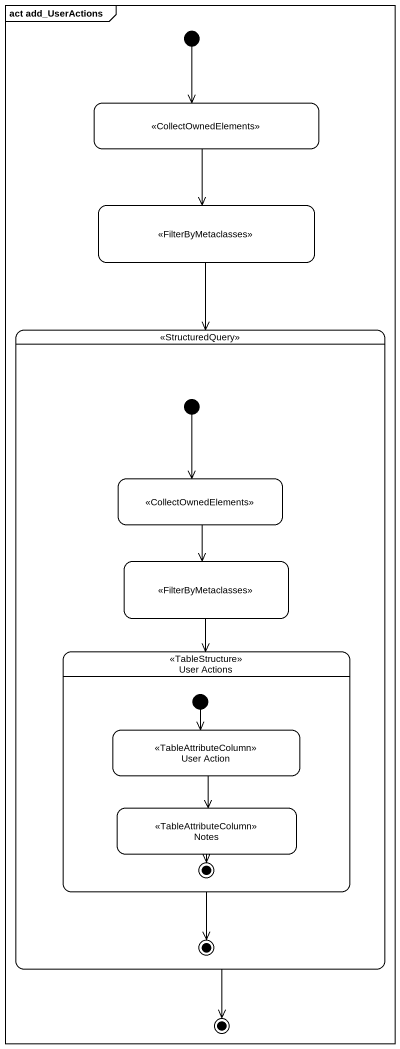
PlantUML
@startuml
mainframe act add_UserActions
hide empty description
state " " as state1 <<CollectOwnedElements>>
state " " as state2 <<FilterByMetaclasses>>
state " " as state3 <<StructuredQuery>> {
  state " " as state4 <<CollectOwnedElements>>
  state " " as state5 <<FilterByMetaclasses>>
  state "User Actions" as User_Actions <<TableStructure>> {
    state "User Action" as User_Action <<TableAttributeColumn>>
    state Notes <<TableAttributeColumn>>
    [*] --> User_Action
    Notes --> [*]
  }
  [*] --> state4
  User_Actions --> [*]
}
[*] --> state1
state1 --> state2
state2 --> state3
state4 --> state5
state5 --> User_Actions
User_Action --> Notes
state3 --> [*]
@enduml
